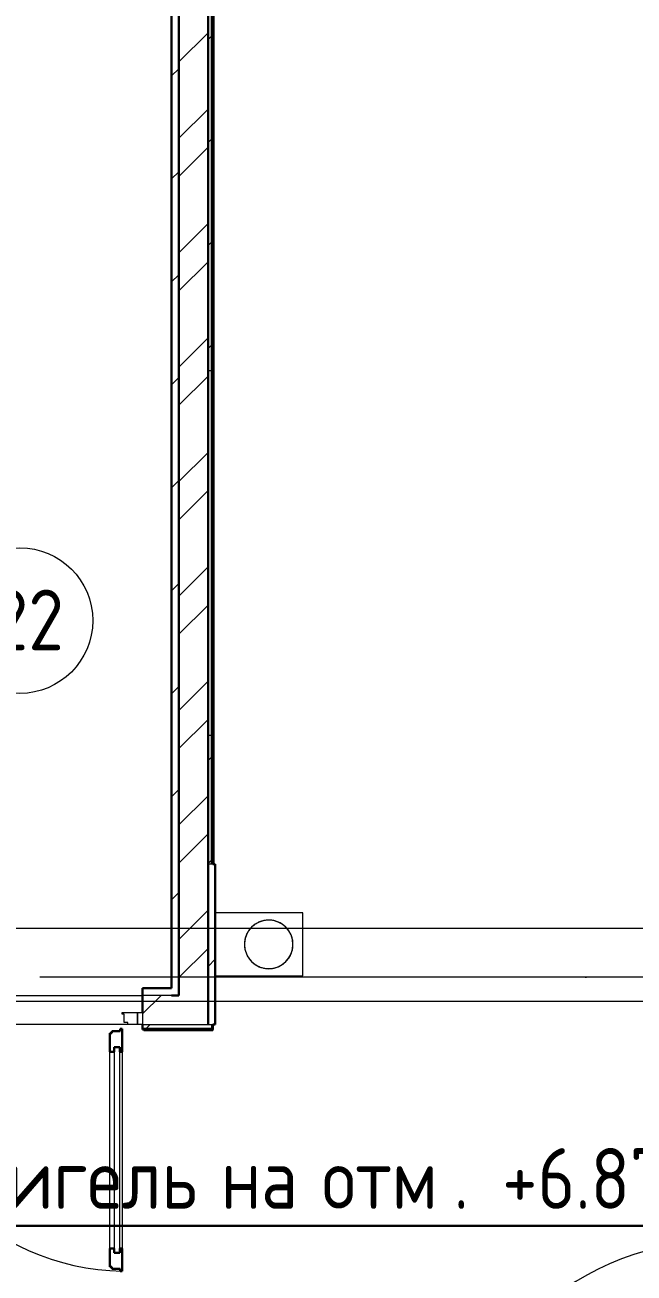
# Model space of a CAD drawing. Header units: millimetres. Extents: x -421858 to 614926, y -468665 to 141641.
# Drawn here: x 153482 to 155991, y -11256 to -6115 of the extents above; entities that cross this region are included whole.
import ezdxf

# ---------------------------------------------------------------- set-up
doc = ezdxf.new("R2010")
doc.units = ezdxf.units.MM
doc.linetypes.add('ADSK_Линия сетки', pattern=[25, 20, -2.5, 0, -2.5])
doc.linetypes.add('ADSK_Сверху', pattern=[450, 300, -150])
for name, color, linetype, lineweight in [('Аннотация', 7, 'Continuous', 18), ('Двери', 252, 'Continuous', 9), ('Линии', 252, 'Continuous', 9), ('лс', 5, 'Continuous', 30), ('Марки помещений', 252, 'Continuous', 20), ('Ограждение', 252, 'Continuous', 9), ('Оси', 252, 'Continuous', 9), ('Перекрытие', 252, 'Continuous', 18), ('Сантехника', 252, 'Continuous', 9), ('Стены наружные', 7, 'Continuous', 18), ('Стены штриховка', 252, 'Continuous', 9)]:
    doc.layers.add(name, color=color, linetype=linetype, lineweight=lineweight)
doc.layers.add('Двери открывание', color=7, linetype='Continuous', lineweight=9, true_color=0xc0c0c0)
doc.styles.add('GOST Common_2', font='', dxfattribs={"width": 0.9, "height": 250})
doc.styles.get('GOST Common_2').set_extended_font_data('GOST type B')

# ---------------------------------------------------------------- blocks, each defined once
blk = doc.blocks.new('2 этаж')
at = {"layer": 'Двери', "color": 251, "true_color": 0x636466}
for p, q in [((153882, -10182.3), (153946, -10182.3)), ((153882, -10190.3), (153882, -10182.3)), ((153891, -10190.3), (153882, -10190.3)), ((153891, -10224.3), (153891, -10190.3)), ((153905, -10224.3), (153891, -10224.3)), ((153905, -10232.3), (153905, -10224.3)), ((153946, -10182.3), (153966, -10182.3)), ((153946, -10232.3), (153946, -10182.3)), ((153946, -10182.3), (153946, -10232.3)), ((153966, -10182.3), (153966, -10232.3)), ((153946, -10232.3), (153905, -10232.3)), ((153966, -10232.3), (153946, -10232.3)), ((153849, -10326.3), (153849, -11172.3)), ((153873, -10326.3), (153849, -10326.3)), ((153873, -11172.3), (153873, -10326.3)), ((153832, -11154.3), (153832, -10344.3)), ((153882, -10344.3), (153882, -11154.3)), ((153849, -11172.3), (153873, -11172.3))]:
    blk.add_line(p, q, dxfattribs=at)
at = {"layer": 'Двери', "color": 251, "lineweight": 30, "true_color": 0x636466}
for p, q in [((153832, -10268.3), (153840, -10268.3)), ((153832, -10344.3), (153832, -10268.3)), ((153840, -10268.3), (153840, -10259.3)), ((153840, -10259.3), (153874, -10259.3)), ((153874, -10250.3), (153882, -10250.3)), ((153874, -10259.3), (153874, -10250.3)), ((153882, -10250.3), (153882, -10344.3)), ((153849, -10344.3), (153849, -10326.3)), ((153849, -10326.3), (153873, -10326.3)), ((153873, -10326.3), (153873, -10344.3)), ((153832, -10344.3), (153849, -10344.3)), ((153873, -10344.3), (153882, -10344.3)), ((153832, -11230.3), (153832, -11154.3)), ((153832, -11154.3), (153849, -11154.3)), ((153849, -11154.3), (153849, -11172.3)), ((153873, -11154.3), (153882, -11154.3)), ((153873, -11172.3), (153873, -11154.3)), ((153882, -11154.3), (153882, -11248.3)), ((153849, -11172.3), (153873, -11172.3)), ((153840, -11230.3), (153832, -11230.3)), ((153840, -11239.3), (153840, -11230.3)), ((153874, -11239.3), (153840, -11239.3)), ((153874, -11248.3), (153874, -11239.3)), ((153882, -11248.3), (153874, -11248.3))]:
    blk.add_line(p, q, dxfattribs=at)
at = {"layer": 'Двери открывание', "color": 251, "true_color": 0x636466}
for centre, radius, start, end in [((153900, -10250.3), 998, 180, 268.9666), ((156330, -12224.3), 1098, 90.9393, 180)]:
    blk.add_arc(centre, radius, start, end, dxfattribs=at)
at = {"layer": 'Линии', "color": 251, "linetype": 'ADSK_Сверху', "ltscale": 100, "true_color": 0x636466}
for p, q in [((161881, -9837.3), (151051.1, -9837.3)), ((161881, -10137.3), (151061, -10137.3))]:
    blk.add_line(p, q, dxfattribs=at)
at = {"layer": 'Марки помещений', "color": 251, "true_color": 0x636466}
blk.add_circle((153461.1, -8568.4), 300, dxfattribs=at)
at = {"layer": 'Ограждение', "color": 251, "true_color": 0x636466}
for p, q in [((154261, -9572.3), (154261, -4487.3)), ((153971, -10257.3), (153971, -10252.2)), ((153971, -10257.3), (154256, -10257.3)), ((154256, -10252.3), (154256, -10257.3))]:
    blk.add_line(p, q, dxfattribs=at)
at = {"layer": 'Оси', "color": 251, "linetype": 'ADSK_Линия сетки', "ltscale": 100, "true_color": 0x636466}
blk.add_line((170543.3, -10037.3), (93565.9, -10037.3), dxfattribs=at)
at = {"layer": 'Перекрытие', "color": 251, "ltscale": 100, "true_color": 0x636466}
blk.add_line((156116.1, -10037.3), (154266, -10037.3), dxfattribs=at)
at = {"layer": 'Сантехника', "color": 251, "true_color": 0x636466}
for p, q in [((154626, -9772.3), (154266, -9772.3)), ((154626, -10032.3), (154626, -9772.3)), ((154266, -10032.3), (154626, -10032.3))]:
    blk.add_line(p, q, dxfattribs=at)
at = {"layer": 'Сантехника', "color": 251, "true_color": 0x636466, "flags": 128}
for points in [[(154586, -9902.3), (154585.9, -9898.3), (154585.7, -9894.3), (154585.3, -9890.3), (154584.7, -9886.3), (154584, -9882.4), (154583.1, -9878.5), (154582.1, -9874.6), (154580.9, -9870.8), (154579.6, -9867), (154578.1, -9863.3), (154576.5, -9859.7), (154574.7, -9856.1), (154572.8, -9852.6), (154570.7, -9849.1), (154568.5, -9845.8), (154566.2, -9842.5), (154563.8, -9839.4), (154561.2, -9836.3), (154558.5, -9833.4), (154555.7, -9830.5), (154552.8, -9827.8), (154549.7, -9825.2), (154546.6, -9822.7), (154543.4, -9820.3), (154540, -9818.1), (154536.6, -9816), (154533.1, -9814.1), (154529.6, -9812.2), (154525.9, -9810.6), (154522.2, -9809), (154518.5, -9807.7), (154514.7, -9806.5), (154510.8, -9805.4), (154506.9, -9804.5), (154503, -9803.7), (154499, -9803.1), (154495.1, -9802.7), (154491.1, -9802.4), (154487.1, -9802.3), (154483.1, -9802.3), (154479.1, -9802.5), (154475.1, -9802.8), (154471.1, -9803.4), (154467.2, -9804), (154463.3, -9804.9), (154459.4, -9805.9), (154455.6, -9807), (154451.8, -9808.3), (154448.1, -9809.7), (154444.4, -9811.3), (154440.8, -9813.1), (154437.3, -9814.9), (154433.8, -9817), (154430.4, -9819.1), (154427.2, -9821.4), (154424, -9823.8), (154420.9, -9826.4), (154417.9, -9829), (154415, -9831.8), (154412.3, -9834.7), (154409.6, -9837.7), (154407.1, -9840.8), (154404.7, -9844), (154402.4, -9847.3), (154400.3, -9850.7), (154398.3, -9854.2), (154396.5, -9857.7), (154394.8, -9861.3), (154393.2, -9865), (154391.8, -9868.8), (154390.5, -9872.5), (154389.4, -9876.4), (154388.5, -9880.3), (154387.7, -9884.2), (154387, -9888.1), (154386.5, -9892.1), (154386.2, -9896.1), (154386, -9900.1), (154386, -9902.3)], [(154386, -9902.3), (154386.1, -9906.3), (154386.3, -9910.2), (154386.7, -9914.2), (154387.3, -9918.2), (154388, -9922.1), (154388.9, -9926), (154389.9, -9929.9), (154391.1, -9933.7), (154392.4, -9937.5), (154393.9, -9941.2), (154395.5, -9944.8), (154397.3, -9948.4), (154399.2, -9951.9), (154401.3, -9955.4), (154403.5, -9958.7), (154405.8, -9962), (154408.2, -9965.1), (154410.8, -9968.2), (154413.5, -9971.1), (154416.3, -9974), (154419.3, -9976.7), (154422.3, -9979.3), (154425.4, -9981.8), (154428.7, -9984.2), (154432, -9986.4), (154435.4, -9988.5), (154438.9, -9990.4), (154442.4, -9992.3), (154446.1, -9993.9), (154449.8, -9995.5), (154453.5, -9996.8), (154457.3, -9998.1), (154461.2, -9999.1), (154465.1, -10000), (154469, -10000.8), (154473, -10001.4), (154476.9, -10001.8), (154480.9, -10002.1), (154484.9, -10002.2), (154488.9, -10002.2), (154492.9, -10002), (154496.9, -10001.7), (154500.9, -10001.1), (154504.8, -10000.5), (154508.7, -9999.6), (154512.6, -9998.7), (154516.4, -9997.5), (154520.2, -9996.2), (154524, -9994.8), (154527.6, -9993.2), (154531.2, -9991.4), (154534.8, -9989.6), (154538.2, -9987.5), (154541.6, -9985.4), (154544.9, -9983.1), (154548, -9980.7), (154551.1, -9978.1), (154554.1, -9975.5), (154557, -9972.7), (154559.7, -9969.8), (154562.4, -9966.8), (154564.9, -9963.7), (154567.3, -9960.5), (154569.6, -9957.2), (154571.7, -9953.8), (154573.7, -9950.3), (154575.5, -9946.8), (154577.2, -9943.2), (154578.8, -9939.5), (154580.2, -9935.8), (154581.5, -9932), (154582.6, -9928.1), (154583.6, -9924.2), (154584.4, -9920.3), (154585, -9916.4), (154585.5, -9912.4), (154585.8, -9908.4), (154586, -9904.4), (154586, -9902.3)]]:
    blk.add_lwpolyline(points, dxfattribs=at)
at = {"layer": 'Сантехника', "color": 251, "true_color": 0x636466}
for start, end in [(0, 180), (180, 0)]:
    blk.add_arc((154486, -9902.3), 100, start, end, dxfattribs=at)
at = {"layer": 'Стены наружные', "color": 251, "lineweight": 30, "true_color": 0x636466}
for p, q in [((154116, -3837.3), (154116, -10112.3)), ((154086, -3867.3), (154086, -10082.3)), ((154236, -10232.3), (154236, -4012.3)), ((154236, -4012.3), (154236, -9572.3)), ((154251, -9572.3), (154251, -4017.3)), ((154256, -9572.3), (154256, -4022.3)), ((154236, -9572.3), (154236, -10232.3)), ((154266, -9572.3), (154256, -9572.3)), ((154266, -10232.3), (154266, -9572.3)), ((153966, -10082.3), (153966, -10182.3)), ((154086, -10082.3), (153966, -10082.3)), ((154116, -10112.3), (154086, -10112.3)), ((153966, -10232.3), (153966, -10252.3)), ((153966, -10252.3), (154256, -10252.3)), ((154256, -10232.3), (154266, -10232.3)), ((154256, -10252.3), (154256, -10232.3))]:
    blk.add_line(p, q, dxfattribs=at)
at = {"layer": 'Стены наружные', "color": 251, "linetype": 'Continuous', "lineweight": 9, "true_color": 0x636466}
for p, q in [((154116, -6267), (154236, -6147)), ((154236, -6174.9), (154251, -6159.9)), ((154251, -6159.9), (154256, -6154.9)), ((154251, -6230.6), (154256, -6225.6)), ((154086, -6324.9), (154116, -6294.9)), ((154251, -6301.3), (154256, -6296.3)), ((154251, -6372.1), (154256, -6367.1)), ((154116, -6581.3), (154236, -6461.3)), ((154251, -6442.8), (154256, -6437.8)), ((154251, -6513.5), (154256, -6508.5)), ((154251, -6584.2), (154256, -6579.2)), ((154116, -6738.5), (154236, -6618.5)), ((154236, -6599.2), (154251, -6584.2)), ((154251, -6654.9), (154256, -6649.9)), ((154086, -6749.2), (154116, -6719.2)), ((154251, -6725.6), (154256, -6720.6)), ((154251, -6796.3), (154256, -6791.3)), ((154251, -6867), (154256, -6862)), ((154116, -7052.8), (154236, -6932.8)), ((154251, -6937.7), (154256, -6932.7)), ((154236, -7023.5), (154251, -7008.5)), ((154251, -7008.5), (154256, -7003.5)), ((154116, -7209.9), (154236, -7089.9)), ((154251, -7079.2), (154256, -7074.2)), ((154086, -7173.5), (154116, -7143.5)), ((154251, -7149.9), (154256, -7144.9)), ((154251, -7220.6), (154256, -7215.6)), ((154251, -7291.3), (154256, -7286.3)), ((154251, -7362), (154256, -7357)), ((154116, -7524.2), (154236, -7404.2)), ((154236, -7447.7), (154251, -7432.7)), ((154251, -7432.7), (154256, -7427.7)), ((154251, -7503.4), (154256, -7498.4)), ((154086, -7597.7), (154116, -7567.7)), ((154116, -7681.4), (154236, -7561.4)), ((154251, -7574.1), (154256, -7569.1)), ((154251, -7644.9), (154256, -7639.9)), ((154251, -7715.6), (154256, -7710.6)), ((154251, -7786.3), (154256, -7781.3)), ((154251, -7857), (154256, -7852)), ((154116, -7995.7), (154236, -7875.7)), ((154251, -7927.7), (154256, -7922.7)), ((154086, -8022), (154116, -7992)), ((154251, -7998.4), (154256, -7993.4)), ((154116, -8152.9), (154236, -8032.9)), ((154251, -8069.1), (154256, -8064.1)), ((154251, -8139.8), (154256, -8134.8)), ((154251, -8210.5), (154256, -8205.5)), ((154251, -8281.2), (154256, -8276.2)), ((154116, -8467.2), (154236, -8347.2)), ((154251, -8352), (154256, -8347)), ((154086, -8446.2), (154116, -8416.2)), ((154251, -8422.7), (154256, -8417.7)), ((154116, -8624.3), (154236, -8504.3)), ((154251, -8493.4), (154256, -8488.4)), ((154251, -8564.1), (154256, -8559.1)), ((154251, -8634.8), (154256, -8629.8)), ((154251, -8705.5), (154256, -8700.5)), ((154251, -8776.2), (154256, -8771.2)), ((154086, -8870.5), (154116, -8840.5)), ((154116, -8938.6), (154236, -8818.6)), ((154251, -8846.9), (154256, -8841.9)), ((154251, -8917.6), (154256, -8912.6)), ((154116, -9095.8), (154236, -8975.8)), ((154251, -8988.4), (154256, -8983.4)), ((154251, -9059.1), (154256, -9054.1)), ((154236, -9144.8), (154251, -9129.8)), ((154251, -9129.8), (154256, -9124.8)), ((154251, -9200.5), (154256, -9195.5)), ((154086, -9294.8), (154116, -9264.8)), ((154116, -9410.1), (154236, -9290.1)), ((154251, -9271.2), (154256, -9266.2)), ((154251, -9341.9), (154256, -9336.9)), ((154251, -9412.6), (154256, -9407.6)), ((154116, -9567.2), (154236, -9447.2)), ((154251, -9483.3), (154256, -9478.3)), ((154236, -9569), (154251, -9554)), ((154251, -9554), (154256, -9549)), ((154086, -9719), (154116, -9689)), ((154116, -9881.6), (154236, -9761.6)), ((154116, -10038.7), (154236, -9918.7)), ((154236, -9993.3), (154266, -9963.3)), ((153966, -10188.7), (154042.5, -10112.3)), ((153977.1, -10252.3), (153982.1, -10247.3)), ((153982.1, -10247.3), (153997.1, -10232.3)), ((154047.8, -10252.3), (154052.8, -10247.3)), ((154118.5, -10252.3), (154123.5, -10247.3)), ((154189.2, -10252.3), (154194.2, -10247.3))]:
    blk.add_line(p, q, dxfattribs=at)
at = {"layer": 'Стены наружные', "color": 251, "true_color": 0x636466}
for p, q in [((152836, -10112.3), (153966, -10112.3)), ((153905, -10232.3), (152897, -10232.3))]:
    blk.add_line(p, q, dxfattribs=at)
at = {"layer": 'Стены штриховка', "color": 251, "true_color": 0x636466}
for p, q in [((154251, -7539.8), (154236, -7539.8)), ((154236, -9039.8), (154251, -9039.8)), ((154256, -9572.3), (154236, -9572.3)), ((154086, -10112.3), (153966, -10112.3)), ((153966, -10232.3), (154256, -10232.3)), ((153966, -10247.3), (154251, -10247.3)), ((154251, -10247.3), (154251, -10232.3))]:
    blk.add_line(p, q, dxfattribs=at)
at = {"layer": 'Аннотация', "color": 251, "true_color": 0x636466, "style": 'GOST Common_2', "width": 0.9}
for s, p in [('Ригель', (153229.5, -10991.5)), ('. +6.870 (h', (155247.6, -10991.5)), ('на', (154289.1, -10991.5)), ('отм', (154705.9, -10991.5))]:
    blk.add_text(s, height=250, dxfattribs=at).set_placement(p)
at = {"layer": 'Марки помещений', "color": 251, "true_color": 0x636466, "style": 'GOST Common_2', "width": 0.9}
blk.add_text('222', height=250, dxfattribs=at).set_placement((153202.3, -8690.7))

msp = doc.modelspace()

# ---------------------------------------------------------------- linework, layer by layer
at = {"layer": 'лс', "color": 116, "linetype": 'Continuous', "ltscale": 100, "true_color": 0x136734, "transparency": 33554687}
msp.add_line((147484.9, -11061.6), (160080.4, -11061.6), dxfattribs=at)

# ---------------------------------------------------------------- block references
msp.add_blockref('2 этаж', (0, 0))

doc.saveas('drawing.dxf')
